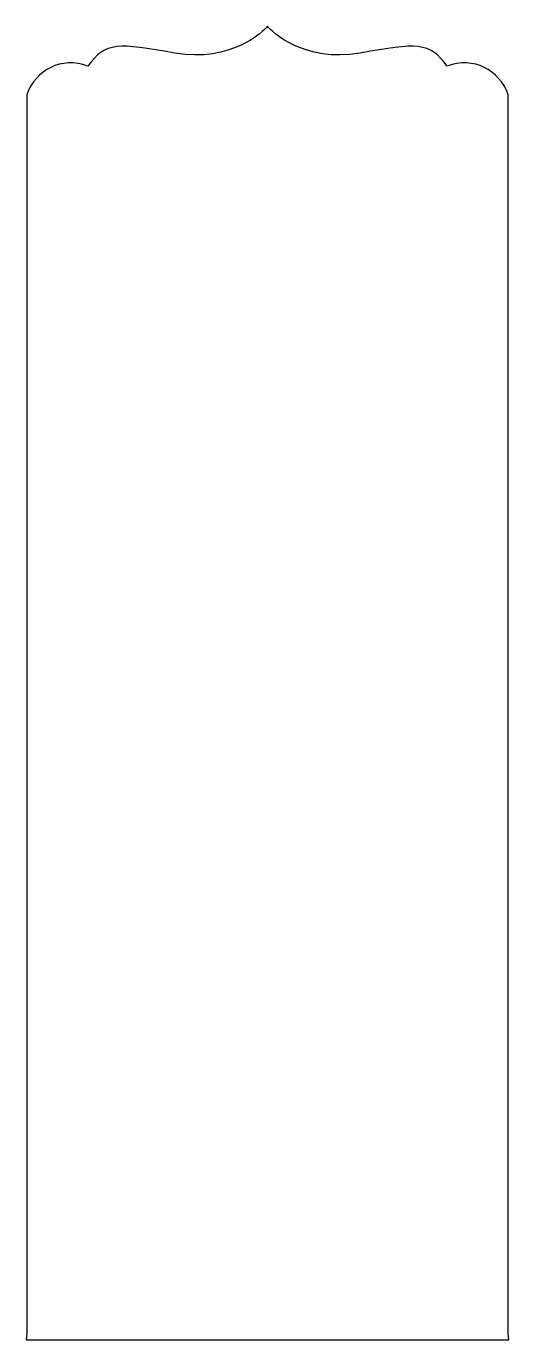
# Model space of a CAD drawing. Header units: centimetres. Extents: x -3.4 to 3.4, y -9.3 to 9.3.
import ezdxf

# ---------------------------------------------------------------- set-up
doc = ezdxf.new("R2010")
doc.units = ezdxf.units.CM
doc.header["$MEASUREMENT"] = 0
doc.layers.add('Camada 1', color=7, linetype='Continuous')

msp = doc.modelspace()

# ---------------------------------------------------------------- linework, layer by layer
at = {"layer": 'Camada 1'}
msp.add_open_spline([(-0.04047, -9.27302), (-0.04047, -9.27302), (-3.40753, -9.27302), (-3.40753, -9.27302), (-3.40753, -9.27302), (-3.40753, -9.27302), (-3.40176, -9.18936), (-3.40176, -9.18936), (-3.40176, -9.18936), (-3.40176, -9.18936), (-3.40176, -9.18936), (-3.40176, -9.18936), (-3.40176, -9.18936), (-3.40176, -9.18936), (-3.40176, 8.30359), (-3.40176, 8.30359), (-3.40176, 8.30359), (-3.27349, 8.66244), (-2.91056, 8.84744), (-2.53742, 8.7119), (-2.53742, 8.7119), (-2.28575, 9.05723), (-2.10752, 9.03562), (-1.31063, 8.89536), (-1.31063, 8.89536), (-0.51373, 8.75508), (-0.0629, 9.19749), (-0.00001, 9.27302), (-0.00001, 9.27302), (0.06291, 9.19748), (0.51373, 8.75507), (1.31063, 8.89535), (1.31063, 8.89535), (2.10753, 9.03561), (2.28573, 9.05722), (2.5374, 8.71189), (2.5374, 8.71189), (2.91057, 8.84744), (3.27347, 8.66244), (3.40177, 8.30358), (3.40177, 8.30358), (3.40177, 8.30358), (3.40177, -9.18935), (3.40177, -9.18935), (3.40177, -9.18935), (3.40177, -9.18935), (3.40177, -9.18935), (3.40177, -9.18935), (3.40177, -9.18935), (3.40177, -9.18935), (3.40754, -9.27301), (3.40754, -9.27301), (3.40754, -9.27301), (3.40754, -9.27301), (0.04047, -9.273), (0.04047, -9.273), (0.04047, -9.273), (0.04047, -9.273), (-0.04047, -9.273), (-0.04047, -9.273), (-0.04047, -9.273), (-0.04047, -9.273), (-0.04047, -9.27302), (-0.04047, -9.27302)], degree=3, knots=[0, 0, 0, 0, 0.05882353, 0.05882353, 0.05882353, 0.05882353, 0.11764706, 0.11764706, 0.11764706, 0.11764706, 0.17647059, 0.17647059, 0.17647059, 0.17647059, 0.23529412, 0.23529412, 0.23529412, 0.23529412, 0.29411765, 0.29411765, 0.29411765, 0.29411765, 0.35294118, 0.35294118, 0.35294118, 0.35294118, 0.41176471, 0.41176471, 0.41176471, 0.41176471, 0.47058824, 0.47058824, 0.47058824, 0.47058824, 0.52941176, 0.52941176, 0.52941176, 0.52941176, 0.58823529, 0.58823529, 0.58823529, 0.58823529, 0.64705882, 0.64705882, 0.64705882, 0.64705882, 0.70588235, 0.70588235, 0.70588235, 0.70588235, 0.76470588, 0.76470588, 0.76470588, 0.76470588, 0.82352941, 0.82352941, 0.82352941, 0.82352941, 0.88235294, 0.88235294, 0.88235294, 0.88235294, 1, 1, 1, 1], dxfattribs=at)

doc.saveas('drawing.dxf')
